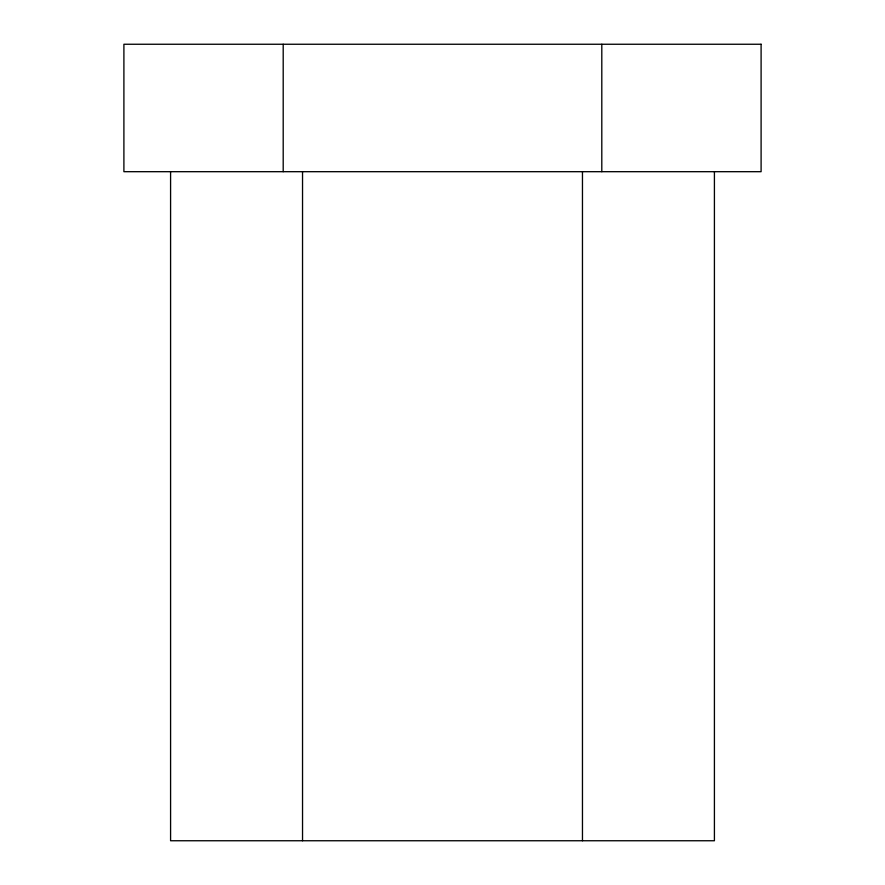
<?xml version="1.0" encoding="UTF-8"?>
<svg xmlns="http://www.w3.org/2000/svg" width="885" height="885" viewBox="0 0 885 885"><rect width="100%" height="100%" fill="white"/><g stroke="black" fill="none" stroke-linecap="round" stroke-linejoin="round"><path stroke-width="1.33" d="M714.416 171.69L714.416 840.75L170.584 840.75L170.584 171.69M601.8 44.25L601.8 171.69M582.463 171.69L582.463 840.75M302.537 171.69L302.537 840.75M283.2 44.25L283.2 171.69M761.1 44.25L123.9 44.25L123.9 171.69L761.1 171.69L761.1 44.25"/></g></svg>
